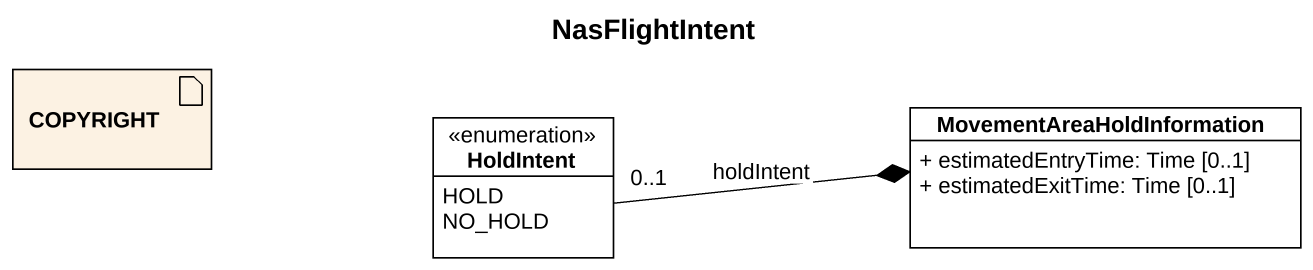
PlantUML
@startuml
title NasFlightIntent
allowmixing
hide circle
hide empty members
skinparam classAttributeIconSize 0
artifact COPYRIGHT #FCF2E3
enum HoldIntent {
  HOLD
  NO_HOLD
}
class MovementAreaHoldInformation {
  + estimatedEntryTime: Time [0..1]
  + estimatedExitTime: Time [0..1]
}
MovementAreaHoldInformation *-left- "0..1" HoldIntent : holdIntent
@enduml
